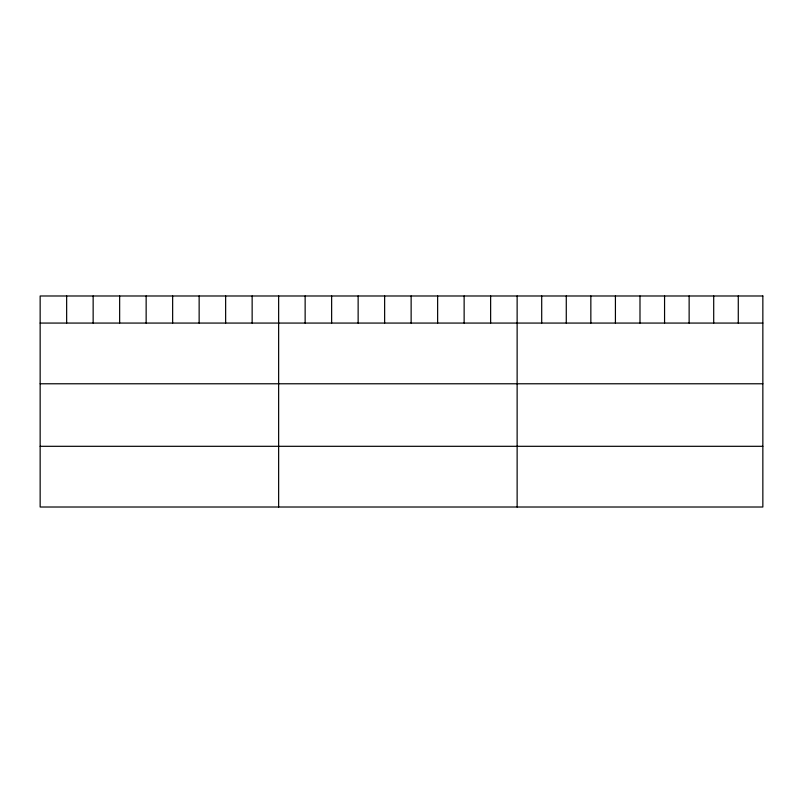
<?xml version="1.0" encoding="UTF-8"?>
<svg xmlns="http://www.w3.org/2000/svg" width="803" height="803" viewBox="0 0 803 803"><rect width="100%" height="100%" fill="white"/><g stroke="black" fill="none" stroke-linecap="round" stroke-linejoin="round"><path stroke-width="1.2" d="M40.15 323.067L762.85 323.067M40.15 383.774L762.85 383.774M40.15 446.307L762.85 446.307M738.278 295.986L738.278 323.067M713.706 295.986L713.706 323.067M689.135 295.986L689.135 323.067M664.563 295.986L664.563 323.067M639.991 295.986L639.991 323.067M615.419 295.986L615.419 323.067M590.847 295.986L590.847 323.067M566.276 295.986L566.276 323.067M541.704 295.986L541.704 323.067M517.132 295.986L517.132 507.014M490.633 295.986L490.633 323.067M464.134 295.986L464.134 323.067M437.635 295.986L437.635 323.067M411.136 295.986L411.136 323.067M384.637 295.986L384.637 323.067M358.138 295.986L358.138 323.067M331.639 295.986L331.639 323.067M305.14 295.986L305.14 323.067M278.641 295.986L278.641 507.014M252.142 295.986L252.142 323.067M225.643 295.986L225.643 323.067M199.144 295.986L199.144 323.067M172.645 295.986L172.645 323.067M146.146 295.986L146.146 323.067M119.647 295.986L119.647 323.067M93.148 295.986L93.148 323.067M66.649 295.986L66.649 323.067M762.85 295.986L40.15 295.986L40.15 507.014L762.85 507.014L762.85 295.986"/></g></svg>
